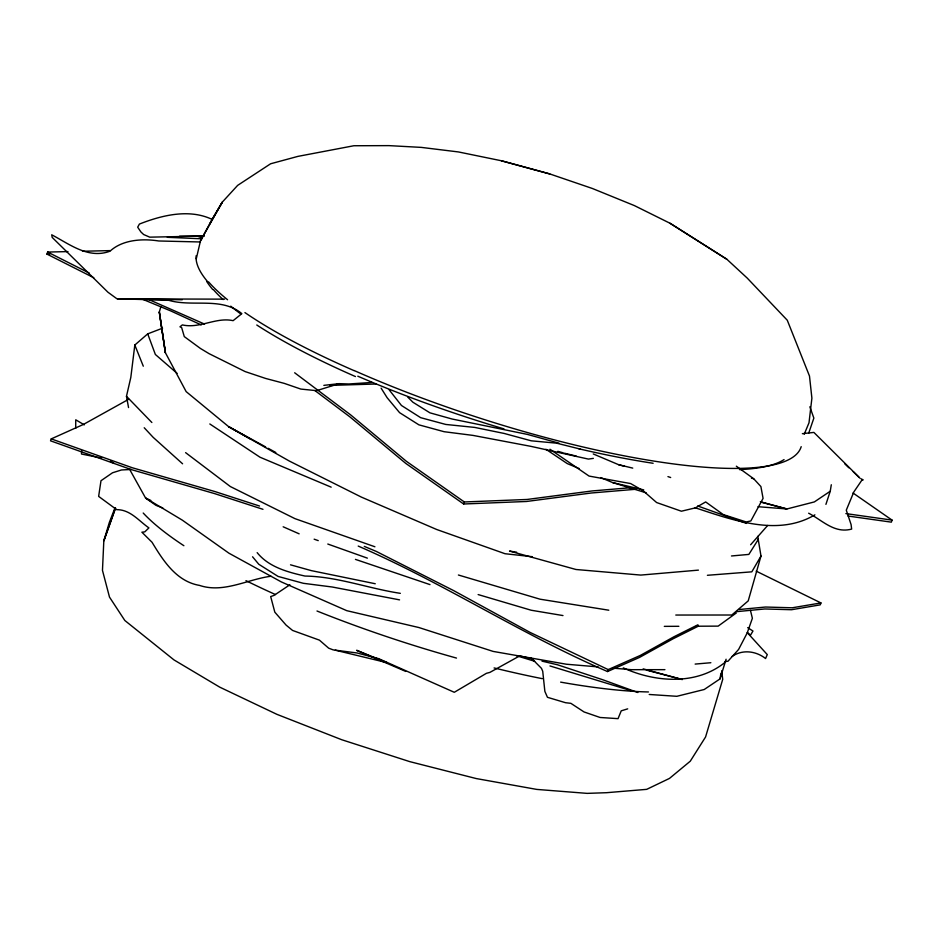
<?xml version="1.0" encoding="UTF-8"?>
<svg xmlns="http://www.w3.org/2000/svg" width="939" height="939" viewBox="0 0 939 939"><rect width="100%" height="100%" fill="white"/><g stroke="black" fill="none" stroke-linecap="round" stroke-linejoin="round"><path stroke-width="1.41" d="M81.576 450.673L81.505 454.03L101.576 458.079M162.564 328.181L147.716 333.861L134.817 345.036L130.814 377.419L126.472 396.293L128.549 407.573M649.213 694.473L676.831 696.304L704.215 689.508L720.049 678.885L720.894 673.263M720.049 678.885L726.093 659.225M825.921 504.372L830.24 491.238L831.297 484.759M196.286 258.753L200.488 240.807L212.73 218.271L222.308 202.12L237.661 185.37L270.62 163.773L297.933 156.379L353.862 145.745L388.992 145.627L421.282 147.388L458.432 151.942L501.32 160.745L549.784 173.938L592.427 188.504L634.388 205.594L670.059 223.282L726.903 259.293L747.233 278.097L787.269 320.222L809.488 376.046L811.895 398.183L809.007 422.785L804.218 434.276M160.862 306.642L159.325 312.065L165.393 352.712L186.145 391.61L228.693 426.705L250.185 438.889M757.726 536.369L760.989 556.029L748.219 600.878L731.798 615.01L675.787 615.045M93.794 277.733L46.95 254.105L47.643 252.063L67.972 251.593M314.941 390.577L349.895 416.869L405.765 463.397L463.643 503.997L464.324 501.966L527.155 499.454L592.004 490.956L631.137 487.67M852.999 492.998L892.05 520.112L891.357 522.154L848.07 516.039M808.69 433.208L813.855 418.101L809.841 406.798M115.427 508.046L103.818 540.911L102.468 570.372L109.499 597.11L124.828 620.491L174.008 659.929L219.714 687.137L276.923 714.344L341.737 739.732L409.733 761.623L476.249 778.56L536.756 789.406L587.157 793.373L606.512 792.704L646.701 789.347L669.472 778.419L690.271 761.2L705.576 736.962L722.713 679.366L721.704 670.786M128.749 399.239L83.395 424.451L51.246 438.889L50.542 440.825L131.589 469.688L214.409 493.55L262.979 509.314M115.591 508.046L103.818 540.911L109.323 522.483L115.051 507.659M358.217 546.075C443.678 583.084 521.896 634.741 607.51 671.538L608.202 669.601L640.245 655.469L673.932 636.771L697.947 624.775M756.188 571.135L820.944 602.932L820.252 604.857L791.53 609.728L764.827 608.965L736.904 611.618M200.488 240.807L222.308 202.12L209.561 224.092M760.989 556.029L751.822 571.828L707.407 575.29M758.454 539.139L748.864 554.409L731.481 555.97M767.656 525.476L750.613 544.773M736.376 612.921L718.159 626.125L696.327 626.219M830.24 491.238L814.371 501.919L786.905 508.961L757.984 506.708M725.671 661.819C697.161 685.54 655.363 682.571 623.308 667.875M289.881 584.786L274.035 595.385L270.678 596.582L274.822 612.169L286.078 625.092L292.557 630.433L319.436 640.152L328.685 648.18L333.192 649.882L357.078 652.981L378.71 658.685L454.288 692.289L486.414 673.322L489.865 672.406L519.56 655.974M814.876 514.854C777.668 536.932 732.537 519.983 694.954 507.694M698.522 626.078L673.24 638.708L639.553 657.406L607.51 671.538M732.08 656.455C742.409 649.213 755.942 650.95 765.578 658.521L767.28 654.589L747.291 632.64M371.914 382.455L348.862 383.981L339.132 383.652L316.607 390.671L300.832 389.075L284.2 383.358L265.69 378.464L245.149 371.586L209.104 353.674L200.453 348.475L184.29 336.608L181.65 327.582L179.959 326.819L182.354 324.906C199.643 328.92 216.029 316.866 233.118 320.668L241.839 313.649C221.545 296.618 192.589 307.299 168.856 300.339L116.859 298.731L107.962 292.24L52.185 237.403L51.727 234.809C69.744 244.246 88.477 259.305 110.051 251.171C122.598 239.562 142.705 238.436 158.773 240.983L200.43 241.98M627.698 708.851L621.231 710.835L618.05 718.652L600.08 717.478L584.046 711.95L570.877 703.334L565.548 702.712L547.449 697.301L544.866 691.374L542.719 671.232L541.451 668.333L531.462 658.251M270.984 576.229C247.203 579.398 223.505 593.46 199.549 585.408C176.356 581.452 163.269 560.759 152.036 542.261L141.895 532.202L144.794 531.861L148.902 527.894C138.761 520.863 130.321 509.548 116.682 509.654L98.642 496.391L100.989 480.721L112.527 472.775L121.483 469.969L131.26 469.465M820.944 602.932L792.223 607.791L765.52 607.028L738.993 609.552M593.342 458.373L588.424 459.089L530.84 446.342L473.01 435.403L444.1 431.705L418.888 424.839L399.568 412.644L387.138 397.725L381.128 388.159M323.838 385.366L339.132 383.652M802.364 433.665L813.89 432.421L858.927 477.118M695.142 664.084L710.858 662.723M725.143 661.49L727.995 661.244L738.606 649.424L747.198 632.98L752.374 618.285L750.449 610.373M698.416 570.126L640.797 575.079L575.959 569.492L509.525 551.064L516.65 552.214M636.255 489.231L591.312 492.998L526.462 501.485L463.643 503.997M179.513 236.217L204.233 236.065L149.747 237.156L143.655 234.539L140.92 231.968L137.681 227.191L139.406 224.069C161.907 215.184 189.549 208.435 212.414 219.55M329.718 385.413L375.952 384.016M82.503 251.253L110.109 250.607M46.95 254.105L49.861 254.035M664.307 626.36L678.862 626.301M224.621 299.142L122.892 298.919M664.929 669.66L631.29 669.683L612.545 668.11M117.539 298.895L182.248 299.741M167.306 237.309L201.908 238.799M598.12 666.89L566.381 664.225L493.116 651.408L418.9 627.534L346.784 610.679L281.324 581.922L228.928 553.188L182.33 520.159L145.604 498.069L130.169 470.345M400.331 593.331C368.487 588.542 337.676 576.581 304.999 576.053C287.698 572.144 268.707 567.062 257.157 552.637M532.213 556.686L505.041 553.728L436.729 529.514L361.362 497.095L289.388 461.084L228.693 426.705L265.631 446.917M845.875 513.598L892.05 520.112M608.789 610.209L540.031 599.188L458.396 575.008M562.977 615.561L531.181 610.233L478.139 594.563M375.248 583.741L311.29 570.619L290.515 564.82M399.556 599.857L332.218 587.004L303.309 583.295L278.085 576.429L258.765 564.245L252.556 556.78M580.126 449.053L556.639 443.173L531.263 440.814L504.137 433.442L474.711 427.421L445.79 424.451L420.672 417.679L401.458 405.484L389.216 389.908M600.678 477.575L612.733 482.611L643.743 489.9M519.431 655.845L533.528 659.155M541.991 661.138L557.496 664.777L602.685 679.719L637.886 692.524M593.26 453.96L618.672 464.723L632.745 468.115M335.352 650.211L387.349 662.758L356.632 650.304L405.812 671.444M564.386 453.185L576.194 456.061M549.784 173.938L501.32 160.745M618.672 464.723L624.318 466.202M761.459 502.271L786.905 508.961L760.32 501.731M646.994 670.246L682.336 679.543L643.145 668.885M751.47 478.139L753.724 478.761L760.895 486.555L763.078 498.386L750.86 520.934L746.223 521.967L723.288 514.584L705.67 501.942L695.376 507.87L681.385 511.215L656.619 502.541L642.957 490.616L630.632 483.562L589.058 476.073L549.996 449.253M557.813 451.319L563.071 452.809M559.104 443.208L527.495 434.428L452.082 419.017L429.933 412.831L412.914 402.232L407.784 397.115M612.733 482.611L646.173 492.822M516.52 655.739L534.631 661.267M549.961 665.951L630.797 690.599M259.504 506.027L215.113 491.613L132.282 467.751L51.246 438.889M697.677 505.968L746.517 523.422M667.946 476.601L670.669 477.528M355.447 559.386L430.003 584.61M374.907 546.768L294.952 518.645L230.337 486.543L185.605 452.645M299.142 533.822L283.167 526.791M314.142 539.174L318.239 540.629M327.793 544.033L367.372 558.142M197.108 236.053L202.214 238.013M162.799 507.976L155.968 505.335L145.604 498.069L150.85 500.464M147.54 298.989L204.549 324.084M141.507 298.802L170.898 310.997L201.228 324.917M579.269 468.608L567.226 463.573L545.935 449.265M364.297 546.392L376.41 551.475L453.748 590.654L530.148 632.452L608.202 669.601M331.174 487.153L260.009 457.223L209.82 423.97M47.643 252.063L89.275 273.073M861.051 478.773L863.187 479.888L861.92 480.087L853.844 491.942L846.285 510.17L851.086 524.561L851.65 529.08C834.419 533.798 822.364 520.335 808.655 513.21M268.178 448.314L275.82 452.492M84.299 424.862L75.742 419.803L75.707 428.372M726.903 259.293L670.059 223.282M110.567 461.166L113.959 463.314M747.679 627.651L752.972 631.02L750.531 635.116L747.421 632.593M844.807 463.831L848.856 467.798M464.324 501.966L406.458 461.366L350.587 414.838L294.658 372.771M736.329 466.19L753.724 478.761M177.095 373.346L155.358 354.473L147.716 333.861M853.293 471.754L859.983 478.221M182.589 463.796L153.151 437.328L144.219 427.75M126.472 396.293L151.86 422.503M134.817 345.036L143.291 366.198M648.485 691.961A310.633 69.486 17.9 0 1 560.63 682.125M542.261 678.662A310.633 69.486 17.9 0 1 494.09 667.934M456.495 658.075A310.633 69.486 17.9 0 1 316.995 611.007M275.491 594.563A310.621 71.74 17.8 0 1 245.948 580.642M183.88 545.712A310.621 71.74 17.8 0 1 143.209 513.023M355.447 376.551A310.105 71.082 17.7 0 1 256.77 325M240.724 313.908A310.105 71.082 17.7 0 1 230.759 306.173M223.142 299.576A310.105 71.082 17.7 0 1 213.482 289.728M784.053 459.582A310.011 68.653 17.7 0 1 739.427 469.617M653.133 463.279A310.011 68.653 17.7 0 1 578.847 448.783M503.973 428.888A310.011 68.653 17.7 0 1 357.806 376.199M801.19 446.659A317.429 71.822 18 0 1 354.167 370.541M353.933 370.576A317.546 72.444 17.6 0 1 244.926 312.581M227.567 299.741A317.546 72.444 17.6 0 1 208.634 281.935M207.648 281.712A317.335 71.951 17.9 0 1 196.157 255.713M212.754 289.564A309.952 70.366 17.9 0 1 206.709 281.465M165.393 352.712L159.325 312.065L165.393 352.712"/></g></svg>
